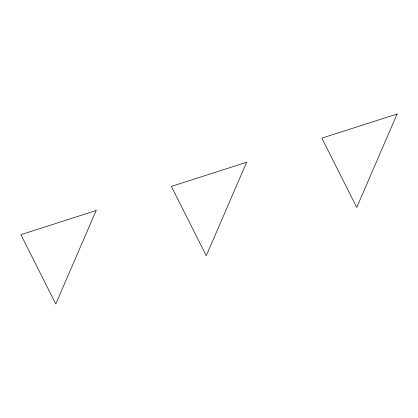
<?xml version="1.0" encoding="UTF-8"?>
<svg xmlns="http://www.w3.org/2000/svg" width="418" height="418" viewBox="0 0 418 418"><rect width="100%" height="100%" fill="white"/><g stroke="black" fill="none" stroke-linecap="round" stroke-linejoin="round"><path stroke-width="0.63" d="M96.14 210.526L55.772 303.996L20.9 234.66L96.14 210.526M246.62 162.268L206.252 255.732L171.38 186.397L246.62 162.268M397.1 114.004L356.732 207.474L321.86 138.139L397.1 114.004"/></g></svg>
